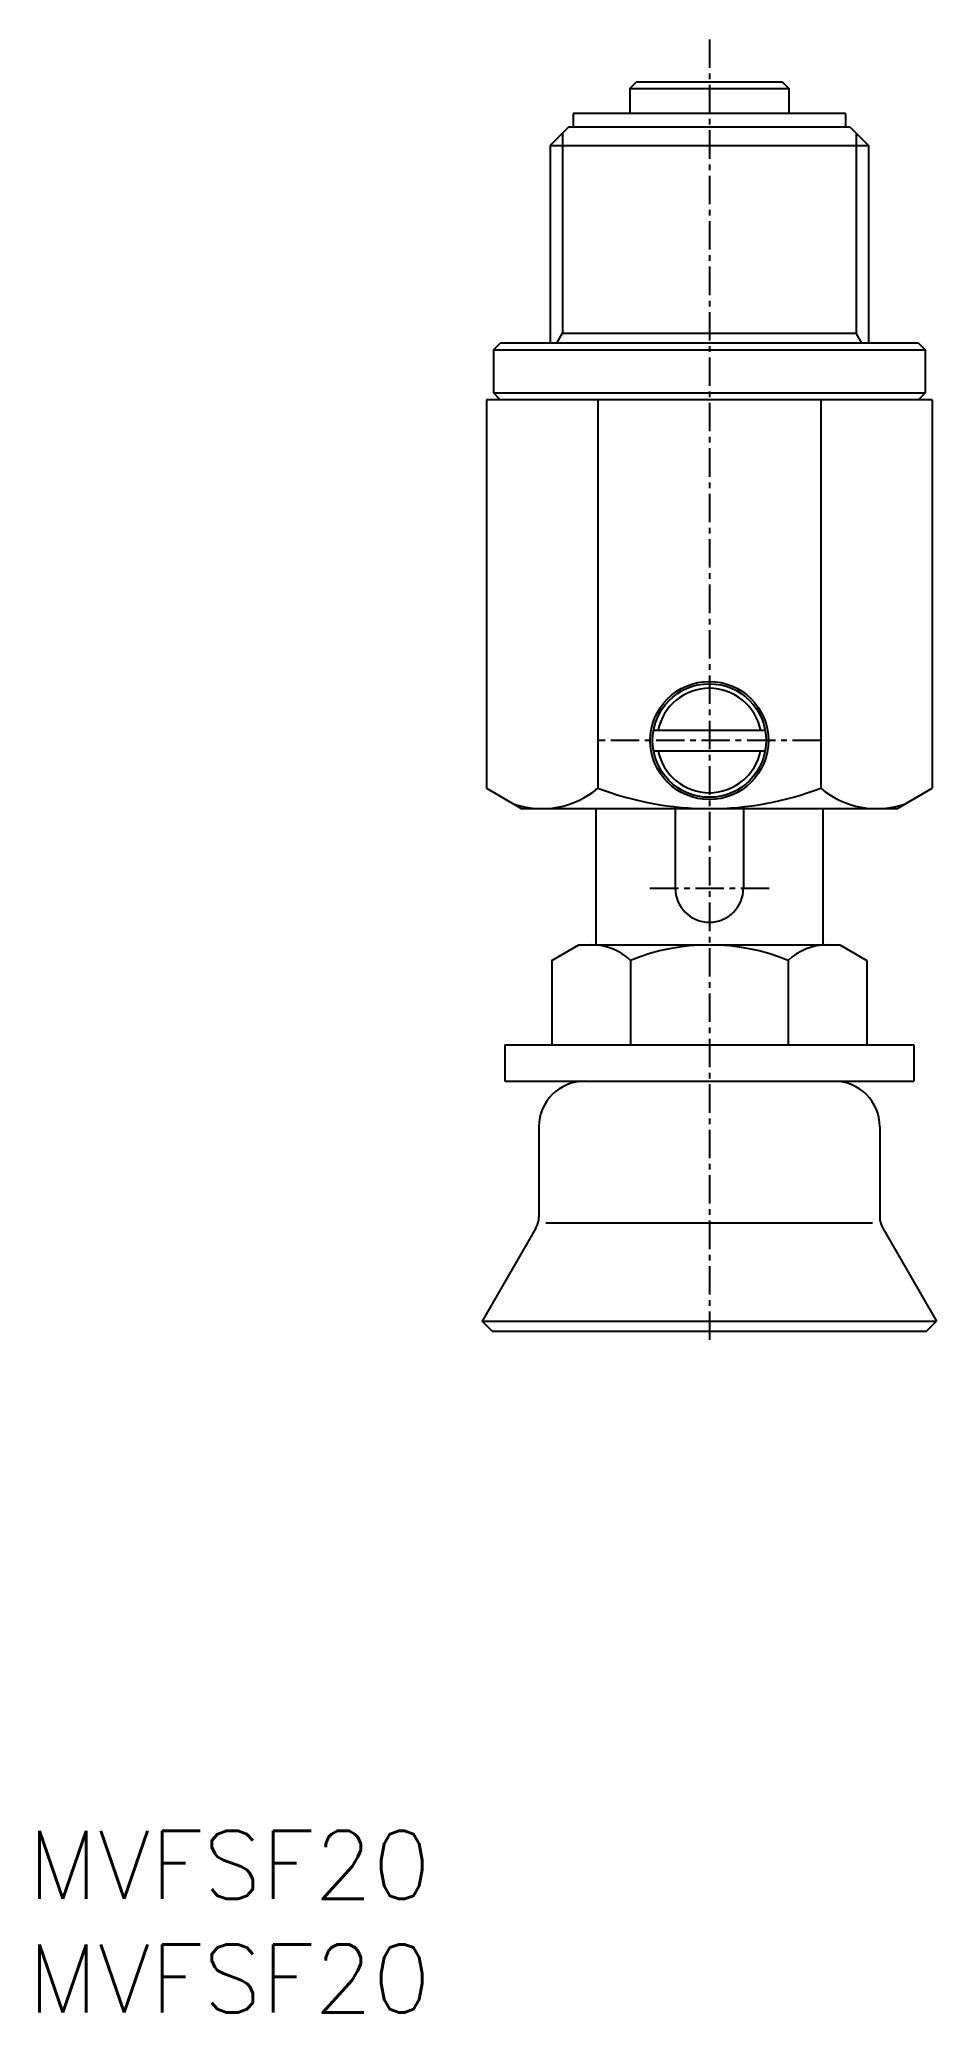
# Model space of a CAD drawing. Extents: x 0.5 to 40, y 0 to 86.9.
import ezdxf

# ---------------------------------------------------------------- set-up
doc = ezdxf.new("R2010")
doc.units = 0
doc.linetypes.add('CENTER', pattern=[2, 1.25, -0.25, 0.25, -0.25])
doc.layers.get('0').update_dxf_attribs({"linetype": 'CONTINUOUS'})
doc.layers.add('CENTER', color=1, linetype='CENTER')
doc.styles.get("Standard").update_dxf_attribs({"font": 'txt.shx'})

# ---------------------------------------------------------------- blocks, each defined once
blk = doc.blocks.new('*U18')
at = {"color": 7, "linetype": 'CONTINUOUS'}
blk.add_text('MVFSF20', height=3, dxfattribs=at).set_placement((0, 0))
blk = doc.blocks.new('*U19')
at = {"color": 7, "linetype": 'CONTINUOUS'}
blk.add_text('MVFSF20', height=3, dxfattribs=at).set_placement((0, 5))

msp = doc.modelspace()

# ---------------------------------------------------------------- linework, layer by layer
at = {"color": 7, "linetype": 'CONTINUOUS'}
for p, q in [((26.5, 84.7), (26.799988, 84.99999)), ((26.5, 84.7), (26.5, 83.59999)), ((26.5, 84.7), (33.500001, 84.7)), ((26.799988, 84.99999), (33.200013, 84.99999)), ((33.200013, 84.99999), (33.500001, 84.7)), ((33.500001, 84.7), (33.500001, 83.59999)), ((36.000001, 83.59999), (24, 83.59999)), ((24, 83.59999), (24, 82.99999)), ((36.000001, 83.59999), (36.000001, 82.99999)), ((23.800006, 82.99999), (23.000004, 82.19999)), ((23.541504, 82.74149), (23.541504, 73.9379)), ((36.199983, 82.99999), (23.799988, 82.99999)), ((36.200005, 83), (37.000009, 82.2)), ((36.458497, 82.74149), (36.458497, 73.9379)), ((23, 82.2), (23, 73.49999)), ((23, 82.2), (37.000001, 82.2)), ((37.000001, 82.2), (37.000001, 73.49999)), ((23.288671, 73.5), (23.541494, 73.9379)), ((23.541501, 73.9379), (36.458493, 73.9379)), ((36.711328, 73.49999), (36.458497, 73.9379)), ((20.5, 73.2), (20.799988, 73.49999)), ((20.5, 73.2), (20.5, 71.3)), ((20.5, 73.2), (39.5, 73.2)), ((39.199982, 73.49999), (20.799988, 73.49999)), ((39.199982, 73.49999), (39.5, 73.2)), ((39.5, 73.2), (39.5, 71.3)), ((20.5, 71.3), (20.799995, 70.99999)), ((20.5, 71.3), (39.5, 71.3)), ((39.5, 71.3), (39.199995, 71)), ((39.814972, 70.99999), (20.185059, 70.99999)), ((20.185059, 70.99999), (20.185059, 53.903519)), ((25.092529, 70.99999), (25.092529, 53.903519)), ((34.907472, 70.99999), (34.907472, 53.903519)), ((39.814972, 70.99999), (39.814972, 53.903519)), ((27.540833, 56.450005), (32.459168, 56.450005)), ((27.540833, 55.549995), (32.459168, 55.549995)), ((20.185042, 53.90353), (21.750012, 52.999994)), ((38.249992, 52.999985), (39.814946, 53.903511)), ((38.250001, 52.999992), (21.75, 52.999992)), ((25, 52.999992), (25, 46.999992)), ((28.5, 52.999992), (28.5, 49.499992)), ((31.500001, 52.999992), (31.500001, 49.499992)), ((35.000001, 52.999992), (35.000001, 46.999992)), ((23.071789, 46.319767), (24.249993, 47.000004)), ((24.25, 46.999992), (35.750001, 46.999992)), ((35.750003, 47), (36.928208, 46.319763)), ((23.071808, 46.319756), (23.071808, 42.599998)), ((26.535889, 46.319756), (26.535889, 42.599998)), ((33.464112, 46.319756), (33.464112, 42.599998)), ((36.928193, 46.319756), (36.928193, 42.599998)), ((21, 42.599998), (39, 42.599998)), ((21, 42.599998), (21, 40.999992)), ((39, 42.599998), (39, 40.999992)), ((21, 40.999992), (39, 40.999992)), ((22.5, 38.999992), (22.5, 35.037308)), ((37.5, 38.999992), (37.5, 35.037308)), ((22.805054, 34.769356), (37.186218, 34.769356)), ((22.366024, 34.537308), (20, 30.439232)), ((37.633977, 34.537302), (40, 30.439232)), ((20, 30.439232), (40, 30.439232)), ((20.43924, 30), (20, 30.439232)), ((39.56076, 30), (40, 30.439232)), ((20.43924, 30), (39.56076, 30))]:
    msp.add_line(p, q, dxfattribs=at)
for radius in [2.6, 2.5]:
    msp.add_circle((30, 55.999992), radius, dxfattribs=at)
for centre, radius, start, end in [((30, 55.999992), 2.3, 11.282843, 168.71716), ((30, 55.999992), 2.3, 191.28284, 348.71716), ((22.638794, 56.783607), 3.783614, 250.42988, 310.4299), ((30, 66.77916), 13.779165, 249.13594, 290.86407), ((37.361207, 56.783607), 3.783614, 229.5701, 289.57009), ((30, 49.499992), 1.5, 180, 0), ((24.803833, 44.454758), 2.545235, 47.116718, 90), ((30, 37.839409), 9.160586, 67.780688, 112.21931), ((35.196168, 44.454758), 2.545235, 90, 132.88328), ((24.5, 38.999992), 2, 90, 180), ((35.5, 38.999992), 2, 0, 90), ((21.5, 35.037308), 1, 330, 0), ((38.5, 35.037308), 1, 180, 210)]:
    msp.add_arc(centre, radius, start, end, dxfattribs=at)
at = {"layer": 'CENTER', "color": 1, "linetype": 'CENTER'}
for p, q in [((30, 86.86398), (30, 29.368107)), ((34.907472, 55.999992), (25.092529, 55.999992)), ((27.385345, 49.499992), (32.813172, 49.499992))]:
    msp.add_line(p, q, dxfattribs=at)

# ---------------------------------------------------------------- block references
at = {"color": 7, "linetype": 'CONTINUOUS'}
for name in ['*U19', '*U18']:
    msp.add_blockref(name, (0, 0), dxfattribs=at)

doc.saveas('drawing.dxf')
